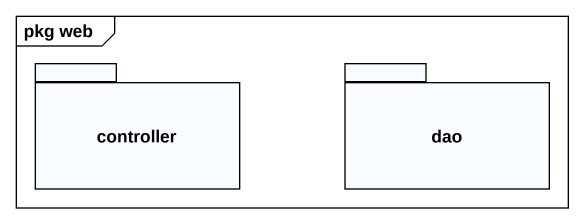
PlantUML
@startuml
mainframe pkg web
package controller {
}
package dao {
}
@enduml
